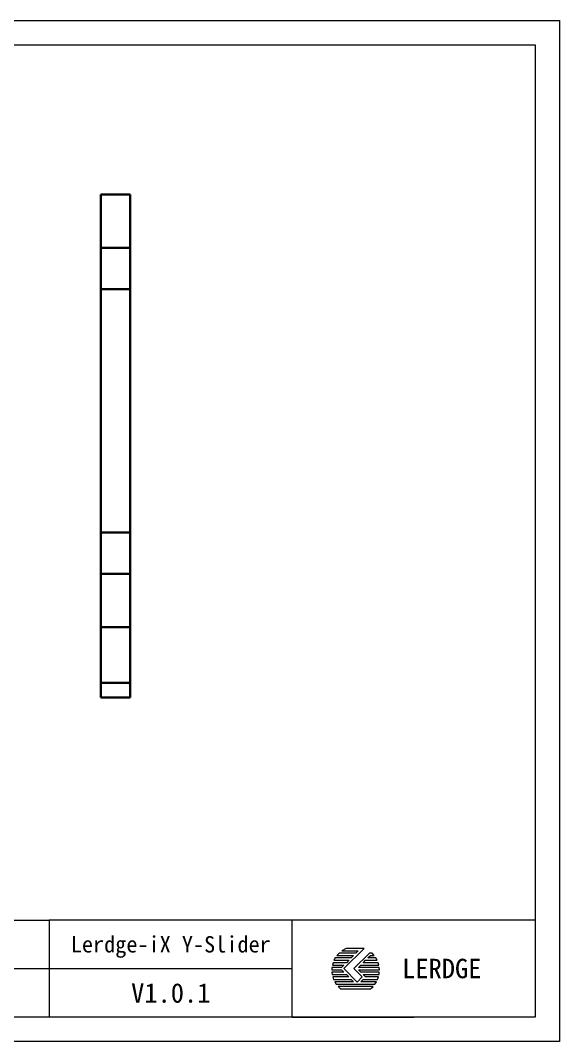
# Model space of a CAD drawing. Header units: millimetres. Extents: x 18208 to 18505, y 554 to 764.
# Drawn here: x 18394.4 to 18505.4, y 554.2 to 764.2 of the extents above; entities that cross this region are included whole.
import ezdxf
from ezdxf.enums import TextEntityAlignment as Align

# ---------------------------------------------------------------- set-up
doc = ezdxf.new("R2010")
doc.units = ezdxf.units.MM
doc.layers.get('0').update_dxf_attribs({"lineweight": 30})
doc.layers.add('尺寸', color=3, linetype='Continuous', lineweight=15)
doc.styles.add('GB', font='')
doc.styles.get('GB').set_extended_font_data('SimSun')

# ---------------------------------------------------------------- blocks, each defined once
blk = doc.blocks.new('A$C411A0972')
for points in [[(5.78, -11.86), (1.18, -11.86), (1.88, -11.16), (6.11, -11.16), (6.36, -10.46), (2.58, -10.46), (1.88, -9.76), (6.52, -9.76), (6.61, -9.06), (1.18, -9.06), (0.48, -8.36), (6.64, -8.36), (6.59, -7.66), (0.48, -7.66), (1.18, -6.96), (6.46, -6.96), (6.27, -6.26), (1.88, -6.26), (2.58, -5.56), (5.99, -5.56), (5.61, -4.86), (3.28, -4.86), (3.98, -4.16), (5.13, -4.16), (4.49, -3.46), (3.69, -3.46), (-0.86, -8.01), (1.59, -10.46), (0.11, -11.95), (-3.83, -8.01), (2.13, -2.06), (-3.09, -2.06), (-4.36, -2.76), (0.43, -2.76), (-0.27, -3.46), (-5.22, -3.46), (-5.85, -4.16), (-0.97, -4.16), (-1.67, -4.86), (-6.34, -4.86), (-6.71, -5.56), (-2.37, -5.56), (-3.07, -6.26), (-6.99, -6.26), (-7.19, -6.96), (-3.77, -6.96), (-4.47, -7.66), (-7.31, -7.66), (-7.36, -8.36), (-4.47, -8.36), (-3.77, -9.06), (-7.34, -9.06), (-7.25, -9.76), (-3.07, -9.76), (-2.37, -10.46), (-7.08, -10.46), (-6.84, -11.16), (-1.67, -11.16), (-0.97, -11.86), (-6.51, -11.86), (-6.07, -12.56), (5.34, -12.56)], [(-4.75, -13.96), (4.02, -13.96), (4.77, -13.26), (-5.5, -13.26)]]:
    blk.add_lwpolyline(points, close=True)
blk = doc.blocks.new('A$C4CF74B76')
at = {"layer": '尺寸', "ltscale": 0.3}
for p, q in [((-14.52, -79.63), (35.48, -79.63)), ((135.48, -79.63), (35.48, -79.63)), ((35.48, -79.63), (35.48, -99.63)), ((85.48, -99.63), (85.48, -79.63)), ((-14.52, -89.63), (35.48, -89.63)), ((35.48, -89.63), (85.48, -89.63)), ((85.48, -99.63), (110.48, -99.63))]:
    blk.add_line(p, q, dxfattribs=at)
for points in [[(-156.52, 105.37), (140.48, 105.37), (140.48, -104.63), (-156.52, -104.63)], [(-151.52, 100.37), (135.48, 100.37), (135.48, -99.63), (-151.52, -99.63)]]:
    blk.add_lwpolyline(points, close=True, dxfattribs=at)
at = {"layer": '尺寸', "ltscale": 0.3, "xscale": 0.7, "yscale": 0.7, "zscale": 0.7}
blk.add_blockref('A$C411A0972', (98.76, -84.02), dxfattribs=at)
at = {"layer": '尺寸', "ltscale": 0.3, "insert": (116.24, -89.63), "char_height": 4, "attachment_point": 5, "style": 'GB'}
blk.add_mtext_dynamic_manual_height_columns('LERDGE', width=33.2013, gutter_width=15, heights=[0], dxfattribs=at)
at = {"layer": '尺寸', "ltscale": 0.3, "style": 'GB'}
for tag, p in [('名称', (60.48, -84.63)), ('材质', (10.48, -94.63)), ('版本', (60.48, -94.63))]:
    blk.add_attdef(tag, text='', height=4, dxfattribs=at).set_placement(p, align=Align.MIDDLE_CENTER)

msp = doc.modelspace()

# ---------------------------------------------------------------- linework, layer by layer
at = {"color": 7, "linetype": 'Continuous'}
for p, q in [((18411.02, 624.941), (18411.02, 728.399)), ((18417.02, 728.399), (18411.02, 728.399)), ((18417.02, 624.941), (18417.02, 728.399)), ((18411.02, 717.405), (18417.02, 717.405)), ((18411.02, 708.934), (18417.02, 708.934)), ((18411.02, 658.863), (18417.02, 658.863)), ((18411.02, 650.393), (18417.02, 650.393)), ((18417.02, 639.399), (18411.02, 639.399)), ((18411.02, 627.941), (18417.02, 627.941)), ((18417.02, 624.941), (18411.02, 624.941))]:
    msp.add_line(p, q, dxfattribs=at)

# ---------------------------------------------------------------- block references
at = {"layer": '尺寸', "ltscale": 0.3}
ref = msp.add_blockref('A$C4CF74B76', (18364.908, 658.811), dxfattribs=at)
ref.add_attrib('版本', 'V1.0.1', dxfattribs={"ltscale": 0.3, "height": 4, "style": 'GB'}).set_placement((18425.387, 564.185), align=Align.MIDDLE_CENTER)
ref.add_attrib('名称', 'Lerdge-iX Y-Slider', dxfattribs={"ltscale": 0.3, "height": 3.36, "style": 'GB'}).set_placement((18425.387, 574.185), align=Align.MIDDLE_CENTER)

doc.saveas('drawing.dxf')
